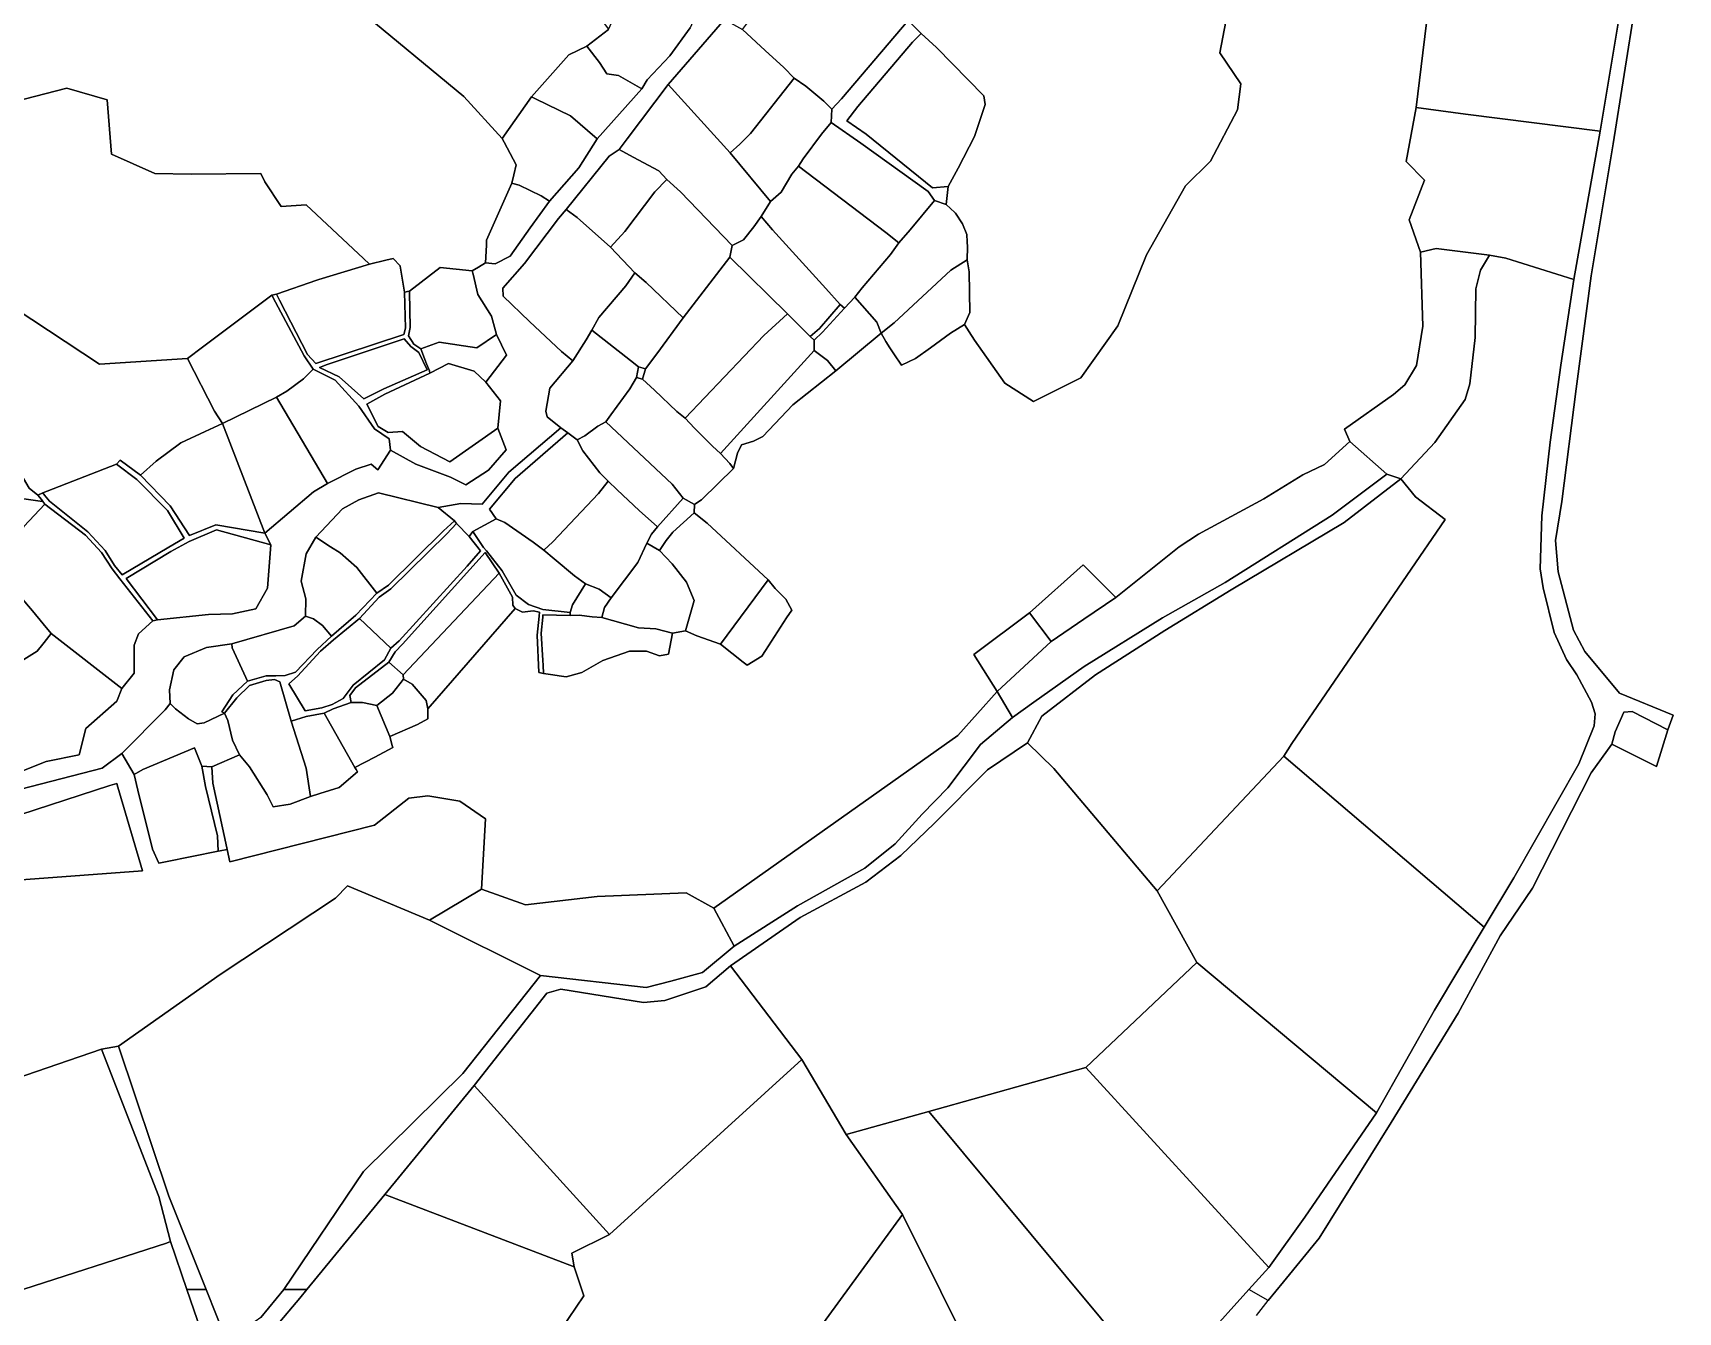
# Model space of a CAD drawing. Extents: x 542555 to 550520, y 1840485 to 1846995.
# Drawn here: x 549316.4 to 549643.1, y 1842995.5 to 1843249.5 of the extents above; entities that cross this region are included whole.
import ezdxf

# ---------------------------------------------------------------- set-up
doc = ezdxf.new("R2010")
doc.units = 0
doc.layers.add('Level 30', color=7, linetype='Continuous')

msp = doc.modelspace()

# ---------------------------------------------------------------- linework, layer by layer
at = {"layer": 'Level 30'}
for points in [[(549559.34, 1842994.88), (549561.71, 1842997.84), (549564.7, 1843001.57), (549571.83, 1843010.19), (549586.09, 1843033.22), (549599.4, 1843054.92), (549607.75, 1843070.23), (549614.15, 1843079.73), (549625.84, 1843102.63), (549629.91, 1843108.29), (549638.79, 1843103.9), (549641.06, 1843111.14), (549642.13, 1843114.1), (549631.43, 1843118.43), (549624.59, 1843126.73), (549622.3, 1843130.92), (549619.3, 1843142.5), (549618.77, 1843148.74), (549620.02, 1843156.52), (549622.82, 1843178.87), (549625.8, 1843201.3), (549630.2, 1843227.49), (549634.56, 1843255.08), (549643.9, 1843323.45)], [(549359.95, 1843271.7), (549401.96, 1843236.95), (549409.56, 1843228.61), (549409.9493, 1843227.8721), (549412.33, 1843223.36), (549411.8708, 1843221.3827), (549411.48, 1843219.7), (549406.47, 1843208.41), (549406.4195, 1843207.3655), (549406.25, 1843203.86), (549404.8697, 1843203.0276), (549403.63, 1843202.28), (549397.27, 1843202.96), (549391.13, 1843198.28), (549391.0634, 1843198.264), (549390.17, 1843198.05), (549389.3118, 1843203.1991), (549389.3, 1843203.27), (549387.92, 1843204.76), (549386.4693, 1843204.4159), (549383.24, 1843203.65), (549382.0328, 1843204.7759), (549370.63, 1843215.41), (549365.7, 1843215.09), (549362.45, 1843219.99), (549361.66, 1843221.61), (549347.83, 1843221.49), (549340.59, 1843221.63), (549332, 1843225.49), (549331.1, 1843236.23), (549323.09, 1843238.58), (549312.6, 1843235.84)], [(549594.09, 1843259.75), (549591.09, 1843234.73), (549589.06, 1843223.98), (549592.7, 1843220.31), (549589.65, 1843212.46), (549591.95, 1843205.98), (549592.43, 1843191.3), (549591.11, 1843183.51), (549588.84, 1843179.64), (549586.54, 1843177.72), (549576.84, 1843170.86), (549577.9, 1843168.42), (549572.84, 1843163.84), (549568.55, 1843161.78), (549560.84, 1843157.04), (549547.86, 1843149.99), (549543.98, 1843147.47), (549531.41, 1843137.41), (549524.97, 1843143.89), (549514.26, 1843134.36), (549503.25, 1843126.13), (549507.84, 1843118.76), (549500.03, 1843110), (549451.61, 1843075.77), (549446.11, 1843078.8), (549428.41, 1843078.08), (549414.21, 1843076.41), (549405.45, 1843079.49), (549406.26, 1843093.46), (549401.14, 1843097.02), (549394.79, 1843098.07), (549391.04, 1843097.62), (549384.24, 1843092.24), (549355.46, 1843084.97), (549354.93, 1843087.42), (549354.8639, 1843087.7307), (549352.13, 1843100.58), (549351.89, 1843103.84), (549357.42, 1843106.17), (549359.39, 1843103.79), (549362.91, 1843098.25), (549364.1, 1843095.88), (549367.44, 1843096.38), (549371.51, 1843097.89), (549373.3836, 1843098.4947), (549377.18, 1843099.72), (549380.8, 1843102.82), (549380.5373, 1843103.2682), (549380.29, 1843103.69), (549384.252, 1843105.7469), (549387.86, 1843107.62), (549387.7364, 1843108.0719), (549387.25, 1843109.85), (549392.78, 1843112.25), (549394.8, 1843113.35), (549394.79, 1843115.3), (549412.13, 1843135.22), (549413.6, 1843134.54), (549414.1152, 1843134.6084), (549415.71, 1843134.82), (549416.97, 1843134.49), (549416.8905, 1843133.7533), (549416.48, 1843129.95), (549416.84, 1843122.51), (549417.77, 1843122.32), (549419.6039, 1843122.0569), (549420.9062, 1843121.87), (549422.3, 1843121.67), (549423.0045, 1843121.87), (549425.4, 1843122.55), (549429.58, 1843124.92), (549434.87, 1843126.79), (549438.24, 1843126.79), (549440.81, 1843125.88), (549442.59, 1843126.19), (549443.4, 1843130.37), (549445.94, 1843130.82), (549448.2, 1843129.81), (549452.91, 1843128.19), (549457.4415, 1843124.6197), (549458.19, 1843124.03), (549461.14, 1843125.81), (549461.8587, 1843126.9171), (549466.06, 1843133.3895), (549467.06, 1843134.93), (549465.87, 1843137.13), (549465.4947, 1843137.5107), (549463.79, 1843139.24), (549462.37, 1843140.92), (549450.25, 1843152.2), (549447.66, 1843154.27), (549447.75, 1843155.9), (549448.2279, 1843156.2129), (549449.14, 1843156.81), (549452.4641, 1843160.0819), (549455.51, 1843163.08), (549456.31, 1843166.1), (549457.08, 1843167.77), (549459.46, 1843168.5), (549461.32, 1843169.43), (549467.28, 1843175.7), (549475.82, 1843182.45), (549484.8, 1843189.94), (549485.74, 1843188.3), (549486.5756, 1843187.01), (549487.34, 1843185.83), (549488.89, 1843183.6), (549491.66, 1843184.9), (549494.5913, 1843187.01), (549498.62, 1843189.91), (549501.39, 1843191.62), (549502.3223, 1843190.165), (549503.37, 1843188.53), (549509.37, 1843180), (549515.06, 1843176.37), (549524.5, 1843181.06), (549531.8, 1843191.38), (549537.54, 1843205.46), (549545.28, 1843219.15), (549550.26, 1843224.1), (549555.56, 1843234.26), (549556.24, 1843239.4), (549552.09, 1843245.6), (549553.88, 1843254.94)], [(549553.88, 1843254.94), (549552.09, 1843245.6), (549556.24, 1843239.4), (549555.56, 1843234.26), (549550.26, 1843224.1), (549545.28, 1843219.15), (549537.54, 1843205.46), (549531.8, 1843191.38), (549524.5, 1843181.06), (549515.06, 1843176.37), (549509.37, 1843180), (549503.37, 1843188.53), (549502.3223, 1843190.165), (549501.39, 1843191.62), (549502.42, 1843194.01), (549502.29, 1843202.11), (549501.88, 1843204.48), (549501.97, 1843207.08), (549501.9073, 1843208.0436), (549501.81, 1843209.54), (549500.97, 1843211.63), (549499.61, 1843213.73), (549499.4431, 1843213.8863), (549497.72, 1843215.5), (549498.1, 1843219.06), (549500.13, 1843222.69), (549503.35, 1843229), (549505.48, 1843235.36), (549505.19, 1843237.05), (549495.81, 1843246.67), (549492.77, 1843249.45), (549490.17, 1843252.04)], [(549634.56, 1843255.08), (549630.2, 1843227.49), (549625.8, 1843201.3), (549622.82, 1843178.87), (549620.02, 1843156.52), (549618.77, 1843148.74), (549619.3, 1843142.5), (549622.3, 1843130.92), (549624.59, 1843126.73), (549631.43, 1843118.43), (549642.13, 1843114.1), (549641.06, 1843111.14), (549633.94, 1843114.79), (549632.34, 1843114.68), (549630.56, 1843110.79), (549629.91, 1843108.29), (549625.84, 1843102.63), (549614.15, 1843079.73), (549607.75, 1843070.23), (549599.4, 1843054.92), (549586.09, 1843033.22), (549571.83, 1843010.19), (549564.7, 1843001.57), (549561.71, 1842997.84), (549557.83, 1843000), (549561.8, 1843004.4), (549568.99, 1843014.4), (549583.22, 1843035.11), (549594.72, 1843055.52), (549604.55, 1843071.98), (549610.49, 1843081.75), (549623.36, 1843104.43), (549626.4, 1843111.98), (549626.65, 1843114.31), (549625.9, 1843116.63), (549623.01, 1843122.07), (549620.93, 1843125.13), (549618.5, 1843130.46), (549616.28, 1843139.36), (549615.69, 1843143.12), (549616.04, 1843153.64), (549617.69, 1843168.3), (549619.78, 1843183.6), (549622.36, 1843200.56), (549627.6, 1843230.02), (549631.89, 1843255.84)], [(549453.71, 1843252.22), (549442.52, 1843239.28), (549434.36, 1843228.49), (549432.8, 1843226.38), (549430.84, 1843225.04), (549422.27, 1843214.51), (549420.77, 1843212.72), (549414, 1843203.77), (549409.72, 1843198.83), (549409.75, 1843197.24), (549414.99, 1843192.26), (549421.34, 1843186.27), (549423.62, 1843184.43), (549419.06, 1843179), (549418.21, 1843174.43), (549418.48, 1843173.32), (549421.24, 1843171.11), (549410.87, 1843162.31), (549405.58, 1843155.97), (549401.32, 1843156.08), (549396.84, 1843155.31), (549385.03, 1843158.21), (549381.09, 1843156.85), (549377.88, 1843155.06), (549372.58, 1843149.44), (549370.62, 1843146.12), (549369.67, 1843140.66), (549370.59, 1843137.18), (549370.53, 1843133.75), (549368.27, 1843131.78), (549355.87, 1843128.24), (549350.82, 1843127.52), (549346.44, 1843125.67), (549344.37, 1843123.04), (549343.49, 1843119.1), (549343.62, 1843116.36), (549342.63, 1843115.14), (549334.03, 1843106.48), (549330.1, 1843103.54), (549293.68, 1843094.14)], [(549314.19, 1843102.94), (549319.03, 1843104.86), (549325.56, 1843106.2), (549326.86, 1843111.42), (549333.02, 1843116.88), (549334.04, 1843119.38), (549336.48, 1843122.39), (549336.47, 1843127.99), (549337.35, 1843130.19), (549340.19, 1843132.79), (549341.12, 1843132.99), (549351.22, 1843134.07), (549356, 1843134.21), (549360.62, 1843135.21), (549362.93, 1843139.28), (549363.59, 1843147.88), (549362.45, 1843150.23), (549372.09, 1843158.44), (549374.9, 1843160.06), (549380.49, 1843162.94), (549383.53, 1843163.93), (549384.9, 1843162.8), (549387.41, 1843166.68), (549392.42, 1843163.94), (549399.32, 1843161.35), (549402.34, 1843159.84), (549406.87, 1843162.73), (549410.35, 1843166.75), (549408.7, 1843171.05), (549409.2, 1843176.49), (549406.34, 1843180.21), (549410.41, 1843185.58), (549408.43, 1843189.64), (549407.43, 1843193.32), (549404.74, 1843197.58), (549403.784, 1843201.6278), (549403.63, 1843202.28), (549404.8697, 1843203.0276), (549406.25, 1843203.86), (549408.15, 1843203.67), (549411.12, 1843205.18), (549415.14, 1843210.87), (549418.94, 1843216.15), (549424.81, 1843222.75), (549428.4, 1843228.48), (549437.27, 1843238.41), (549438.33, 1843240.21), (549442.83, 1843245), (549446.92, 1843250.54)], [(549312.6, 1843235.84), (549323.09, 1843238.58), (549331.1, 1843236.23), (549332, 1843225.49), (549340.59, 1843221.63), (549347.83, 1843221.49), (549361.66, 1843221.61), (549362.45, 1843219.99), (549365.7, 1843215.09), (549370.63, 1843215.41), (549382.0328, 1843204.7759), (549383.24, 1843203.65), (549373.12, 1843200.56), (549372.7792, 1843200.4428), (549364.72, 1843197.67), (549363.83, 1843197.45), (549350.0547, 1843187.1247), (549347.06, 1843184.88), (549329.58, 1843183.79), (549309.25, 1843197.16)], [(549293.68, 1843094.14), (549330.1, 1843103.54), (549334.03, 1843106.48), (549336.45, 1843102.32), (549337.2298, 1843099.1451), (549340.1, 1843087.46), (549341.41, 1843084.69), (549342.7223, 1843084.9554), (549353.18, 1843087.07), (549353.5696, 1843087.1479), (549354.93, 1843087.42), (549355.46, 1843084.97), (549384.24, 1843092.24), (549391.04, 1843097.62), (549394.79, 1843098.07), (549401.14, 1843097.02), (549406.26, 1843093.46), (549405.45, 1843079.49), (549395.12, 1843073.38), (549378.82, 1843080.17), (549376.46, 1843077.76), (549353.58, 1843062.58), (549333.39, 1843048.33), (549329.99, 1843047.76), (549310.56, 1843041.05)], [(549349.73, 1842991.94), (549346.96, 1843000), (549350.77, 1843000), (549354.88, 1842989.73)], [(549361.66, 1842994.45), (549366.22, 1843000), (549370.79, 1843000), (549369.4, 1842998.3), (549364.68, 1842992.72)]]:
    msp.add_lwpolyline(points, dxfattribs=at)
for points in [[(549396.4, 1843295.54), (549430.4554, 1843250.5599), (549430.69, 1843250.25), (549426.35, 1843246.89), (549422.8, 1843245.19), (549415.38, 1843236.84), (549409.56, 1843228.61), (549401.96, 1843236.95), (549359.95, 1843271.7), (549368.02, 1843279.19), (549363.1, 1843288.66), (549377.23, 1843300.71), (549382.64, 1843306.09)], [(549497.9721, 1843260.5872), (549490.17, 1843252.04), (549476.96, 1843236.47), (549475.03, 1843234.41), (549473.43, 1843235.96), (549469.84, 1843239), (549467.58, 1843240.57), (549465.52, 1843242.68), (549461.76, 1843246.06), (549457.29, 1843250.19), (549459.47, 1843253.13), (549464.01, 1843258.63), (549464.86, 1843259.93), (549475.41, 1843273.17), (549477.84, 1843275.94), (549480.63, 1843277.79), (549481.7887, 1843276.526), (549481.9426, 1843276.358), (549485.03, 1843272.99), (549496.93, 1843264.02), (549497.4777, 1843263.5539), (549499.28, 1843262.02)], [(549436.17, 1843261.62), (549436.4176, 1843261.4613), (549448.34, 1843253.82), (549446.92, 1843250.54), (549442.83, 1843245), (549438.33, 1843240.21), (549437.27, 1843238.41), (549432.65, 1843241.12), (549430.37, 1843241.42), (549428.91, 1843243.67), (549426.35, 1843246.89), (549430.69, 1843250.25), (549431.0355, 1843250.9668)], [(549594.09, 1843259.75), (549631.89, 1843255.84), (549627.6, 1843230.02), (549600.84, 1843233.42), (549591.09, 1843234.73)], [(549457.29, 1843250.19), (549461.76, 1843246.06), (549465.52, 1843242.68), (549467.58, 1843240.57), (549458.88, 1843229.59), (549456.78, 1843227.47), (549454.82, 1843225.76), (549442.52, 1843239.28), (549453.71, 1843252.22)], [(549498.1, 1843219.06), (549497.72, 1843215.5), (549495.4, 1843216.27), (549494.17, 1843218.07), (549480.8, 1843227.64), (549474.91, 1843231.75), (549475.03, 1843234.41), (549476.96, 1843236.47), (549490.17, 1843252.04), (549492.77, 1843249.45), (549491.08, 1843247.7), (549480.18, 1843234.92), (549477.98, 1843232.11), (549481.86, 1843229.46), (549495, 1843218.81)], [(549426.35, 1843246.89), (549428.91, 1843243.67), (549430.37, 1843241.42), (549432.65, 1843241.12), (549437.27, 1843238.41), (549428.4, 1843228.48), (549423.12, 1843233.07), (549416.1743, 1843236.4531), (549415.38, 1843236.84), (549422.8, 1843245.19)], [(549492.77, 1843249.45), (549495.81, 1843246.67), (549505.19, 1843237.05), (549505.48, 1843235.36), (549503.35, 1843229), (549500.13, 1843222.69), (549498.1, 1843219.06), (549495, 1843218.81), (549481.86, 1843229.46), (549477.98, 1843232.11), (549480.18, 1843234.92), (549491.08, 1843247.7)], [(549467.58, 1843240.57), (549469.84, 1843239), (549473.43, 1843235.96), (549475.03, 1843234.41), (549474.91, 1843231.75), (549472.95, 1843229.42), (549469.33, 1843224.54), (549468.42, 1843223.1), (549467.1, 1843221.47), (549464.94, 1843217.91), (549462.85, 1843216.1), (549454.82, 1843225.76), (549456.78, 1843227.47), (549458.88, 1843229.59)], [(549415.38, 1843236.84), (549416.1743, 1843236.4531), (549423.12, 1843233.07), (549428.4, 1843228.48), (549424.81, 1843222.75), (549418.94, 1843216.15), (549417.3, 1843217.17), (549412.96, 1843219.3), (549411.6551, 1843219.6527), (549411.48, 1843219.7), (549411.8708, 1843221.3827), (549412.33, 1843223.36), (549409.9493, 1843227.8721), (549409.56, 1843228.61)], [(549454.82, 1843225.76), (549462.85, 1843216.1), (549461.02, 1843213.09), (549459.51, 1843211.01), (549457.52, 1843208.45), (549455.22, 1843207.34), (549444.98, 1843217.97), (549442.27, 1843220.43), (549440.67, 1843222.15), (549435.55, 1843224.88), (549432.8, 1843226.38), (549434.36, 1843228.49), (549442.52, 1843239.28)], [(549591.09, 1843234.73), (549600.84, 1843233.42), (549627.6, 1843230.02), (549622.36, 1843200.56), (549608.88, 1843204.82), (549605.64, 1843205.41), (549595.06, 1843206.76), (549591.95, 1843205.98), (549589.65, 1843212.46), (549592.7, 1843220.31), (549589.06, 1843223.98)], [(549474.91, 1843231.75), (549480.8, 1843227.64), (549494.17, 1843218.07), (549495.4, 1843216.27), (549490.57, 1843210.41), (549488.31, 1843207.84), (549485.75, 1843209.92), (549468.42, 1843223.1), (549469.33, 1843224.54), (549472.95, 1843229.42)], [(549432.8, 1843226.38), (549435.55, 1843224.88), (549440.67, 1843222.15), (549442.27, 1843220.43), (549439.87, 1843217.99), (549433.93, 1843210.08), (549431.05, 1843206.99), (549424.45, 1843212.92), (549422.27, 1843214.51), (549430.84, 1843225.04)], [(549455.22, 1843207.34), (549454.77, 1843205), (549445.53, 1843192.98), (549438.15, 1843199.99), (549435.88, 1843201.92), (549431.05, 1843206.99), (549433.93, 1843210.08), (549439.87, 1843217.99), (549442.27, 1843220.43), (549444.98, 1843217.97)], [(549481.05, 1843198.91), (549479.6, 1843197.05), (549477.52, 1843194.9), (549476.66, 1843195.59), (549473.81, 1843198.82), (549463.27, 1843210.46), (549461.02, 1843213.09), (549462.85, 1843216.1), (549464.94, 1843217.91), (549467.1, 1843221.47), (549468.42, 1843223.1), (549485.75, 1843209.92), (549488.31, 1843207.84), (549486.69, 1843205.57)], [(549411.48, 1843219.7), (549411.6551, 1843219.6527), (549412.96, 1843219.3), (549417.3, 1843217.17), (549418.94, 1843216.15), (549415.14, 1843210.87), (549411.12, 1843205.18), (549408.15, 1843203.67), (549406.25, 1843203.86), (549406.4195, 1843207.3655), (549406.47, 1843208.41)], [(549428.78, 1843193.02), (549427.34, 1843190.53), (549426.23, 1843188.63), (549423.62, 1843184.43), (549421.34, 1843186.27), (549414.99, 1843192.26), (549409.75, 1843197.24), (549409.72, 1843198.83), (549414, 1843203.77), (549420.77, 1843212.72), (549422.27, 1843214.51), (549424.45, 1843212.92), (549431.05, 1843206.99), (549435.88, 1843201.92), (549434.12, 1843199.35)], [(549497.72, 1843215.5), (549499.4431, 1843213.8863), (549499.61, 1843213.73), (549500.97, 1843211.63), (549501.81, 1843209.54), (549501.9073, 1843208.0436), (549501.97, 1843207.08), (549501.88, 1843204.48), (549498.66, 1843202.44), (549487.38, 1843191.95), (549484.8, 1843189.94), (549483.95, 1843192.11), (549479.6, 1843197.05), (549481.05, 1843198.91), (549486.69, 1843205.57), (549488.31, 1843207.84), (549490.57, 1843210.41), (549495.4, 1843216.27)], [(549461.02, 1843213.09), (549463.27, 1843210.46), (549473.81, 1843198.82), (549476.66, 1843195.59), (549472.59, 1843190.87), (549470.74, 1843189.24), (549466.2, 1843193.79), (549454.77, 1843205), (549455.22, 1843207.34), (549457.52, 1843208.45), (549459.51, 1843211.01)], [(549390.17, 1843198.05), (549390.36, 1843190.89), (549390.03, 1843189.66), (549372.54, 1843183.89), (549370.88, 1843185.66), (549365.3348, 1843196.4713), (549364.72, 1843197.67), (549372.7792, 1843200.4428), (549373.12, 1843200.56), (549383.24, 1843203.65), (549386.4693, 1843204.4159), (549387.92, 1843204.76), (549389.3, 1843203.27), (549389.3118, 1843203.1991)], [(549454.77, 1843205), (549466.2, 1843193.79), (549461.5, 1843189.43), (549445.88, 1843173.02), (549444.25, 1843174.36), (549439.82, 1843178.62), (549437.46, 1843180.79), (549438.05, 1843182.87), (549440.25, 1843185.82), (549445.53, 1843192.98)], [(549501.88, 1843204.48), (549502.29, 1843202.11), (549502.42, 1843194.01), (549501.39, 1843191.62), (549498.62, 1843189.91), (549494.5913, 1843187.01), (549491.66, 1843184.9), (549488.89, 1843183.6), (549487.34, 1843185.83), (549486.5756, 1843187.01), (549485.74, 1843188.3), (549484.8, 1843189.94), (549487.38, 1843191.95), (549498.66, 1843202.44)], [(549626.65, 1843114.31), (549626.4, 1843111.98), (549623.36, 1843104.43), (549610.49, 1843081.75), (549604.55, 1843071.98), (549564.79, 1843105.91), (549566.39, 1843108.47), (549596.81, 1843152.95), (549590.97, 1843157.44), (549588.05, 1843161.01), (549594.78, 1843168.2), (549600.79, 1843176.76), (549601.7, 1843179.83), (549602.77, 1843189.07), (549602.93, 1843198.7), (549603.85, 1843202.44), (549605.64, 1843205.41), (549608.88, 1843204.82), (549622.36, 1843200.56), (549619.78, 1843183.6), (549617.69, 1843168.3), (549616.04, 1843153.64), (549615.69, 1843143.12), (549616.28, 1843139.36), (549618.5, 1843130.46), (549620.93, 1843125.13), (549623.01, 1843122.07), (549625.9, 1843116.63)], [(549591.95, 1843205.98), (549595.06, 1843206.76), (549605.64, 1843205.41), (549603.85, 1843202.44), (549602.93, 1843198.7), (549602.77, 1843189.07), (549601.7, 1843179.83), (549600.79, 1843176.76), (549594.78, 1843168.2), (549588.05, 1843161.01), (549585.25, 1843161.92), (549577.9, 1843168.42), (549576.84, 1843170.86), (549586.54, 1843177.72), (549588.84, 1843179.64), (549591.11, 1843183.51), (549592.43, 1843191.3)], [(549397.05, 1843188.12), (549393.39, 1843186.83), (549391.99, 1843187.77), (549390.94, 1843189.4), (549391.3, 1843191.05), (549391.1357, 1843198.0368), (549391.13, 1843198.28), (549397.27, 1843202.96), (549403.63, 1843202.28), (549403.784, 1843201.6278), (549404.74, 1843197.58), (549407.43, 1843193.32), (549408.43, 1843189.64), (549404.54, 1843187)], [(549435.88, 1843201.92), (549438.15, 1843199.99), (549445.53, 1843192.98), (549440.25, 1843185.82), (549438.05, 1843182.87), (549436.64, 1843183.27), (549435.07, 1843184.48), (549427.34, 1843190.53), (549428.78, 1843193.02), (549434.12, 1843199.35)], [(549340.85, 1843164.48), (549337.71, 1843161.72), (549333.73, 1843164.69), (549332.98, 1843163.94), (549319.2251, 1843158.534), (549318.35, 1843158.19), (549317.32, 1843157.78), (549315.61, 1843159.17), (549294.16, 1843195.71), (549305.41, 1843197.75), (549308.34, 1843198.46), (549309.25, 1843197.16), (549329.58, 1843183.79), (549347.06, 1843184.88), (549352.44, 1843174.41), (549354.03, 1843171.96), (549350.57, 1843170.41), (549345.78, 1843168.14)], [(549366.79, 1843178.39), (549364.77, 1843177.21), (549354.03, 1843171.96), (549352.44, 1843174.41), (549347.06, 1843184.88), (549350.0547, 1843187.1247), (549363.83, 1843197.45), (549364.5764, 1843196.0492), (549370.23, 1843185.44), (549372.03, 1843182.78), (549370.14, 1843180.88)], [(549410.35, 1843166.75), (549406.87, 1843162.73), (549402.34, 1843159.84), (549399.32, 1843161.35), (549392.42, 1843163.94), (549387.41, 1843166.68), (549387.1, 1843168.92), (549384.23, 1843170.9), (549381.07, 1843175.4), (549376.4, 1843180.62), (549372.03, 1843182.78), (549370.23, 1843185.44), (549364.5764, 1843196.0492), (549363.83, 1843197.45), (549364.72, 1843197.67), (549365.3348, 1843196.4713), (549370.88, 1843185.66), (549372.54, 1843183.89), (549390.03, 1843189.66), (549390.36, 1843190.89), (549390.17, 1843198.05), (549391.0634, 1843198.264), (549391.13, 1843198.28), (549391.1357, 1843198.0368), (549391.3, 1843191.05), (549390.94, 1843189.4), (549391.99, 1843187.77), (549393.39, 1843186.83), (549394.55, 1843183.82), (549395.14, 1843182.43), (549395.21, 1843181.95), (549386.23, 1843177.83), (549382.66, 1843175.84), (549384.93, 1843171.38), (549386.94, 1843170.23), (549389.75, 1843170.43), (549393.35, 1843167.39), (549399.14, 1843164.36), (549408.7, 1843171.05)], [(549317.32, 1843157.78), (549318.0461, 1843156.8636), (549318.35, 1843156.48), (549317.8276, 1843156.554), (549291.18, 1843160.33), (549290.39, 1843171.67), (549282.41, 1843194.62), (549294.16, 1843195.71), (549315.61, 1843159.17)], [(549476.66, 1843195.59), (549477.52, 1843194.9), (549473.17, 1843190.09), (549471.49, 1843188.52), (549470.74, 1843189.24), (549472.59, 1843190.87)], [(549484.8, 1843189.94), (549475.82, 1843182.45), (549474.14, 1843184.52), (549471.52, 1843186.47), (549471.49, 1843188.52), (549473.17, 1843190.09), (549477.52, 1843194.9), (549479.6, 1843197.05), (549483.95, 1843192.11)], [(549471.49, 1843188.52), (549471.52, 1843186.47), (549452.94, 1843166.04), (549451.35, 1843167.48), (549447.76, 1843171.05), (549445.88, 1843173.02), (549461.5, 1843189.43), (549466.2, 1843193.79), (549470.74, 1843189.24)], [(549382.1, 1843176.89), (549377.19, 1843181.26), (549373.27, 1843183.09), (549374.79, 1843183.72), (549390.11, 1843188.83), (549391.41, 1843187.29), (549393.04, 1843186.11), (549394.69, 1843182.64), (549386.03, 1843178.9)], [(549377.19, 1843181.26), (549382.1, 1843176.89), (549386.03, 1843178.9), (549394.69, 1843182.64), (549393.04, 1843186.11), (549391.41, 1843187.29), (549390.11, 1843188.83), (549374.79, 1843183.72), (549373.27, 1843183.09)], [(549408.43, 1843189.64), (549410.41, 1843185.58), (549406.34, 1843180.21), (549404.01, 1843182.35), (549398.91, 1843183.92), (549395.21, 1843181.95), (549395.14, 1843182.43), (549394.55, 1843183.82), (549393.39, 1843186.83), (549397.05, 1843188.12), (549404.54, 1843187)], [(549436.64, 1843183.27), (549436.27, 1843181.11), (549434.93, 1843178.87), (549431.11, 1843173.7), (549430.14, 1843172.29), (549428.57, 1843171.43), (549425.98, 1843169.52), (549424.45, 1843168.75), (549422.57, 1843170.1), (549421.24, 1843171.11), (549418.48, 1843173.32), (549418.21, 1843174.43), (549419.06, 1843179), (549423.62, 1843184.43), (549426.23, 1843188.63), (549427.34, 1843190.53), (549435.07, 1843184.48)], [(549456.31, 1843166.1), (549455.51, 1843163.08), (549454.76, 1843164.02), (549452.94, 1843166.04), (549471.52, 1843186.47), (549474.14, 1843184.52), (549475.82, 1843182.45), (549467.28, 1843175.7), (549461.32, 1843169.43), (549459.46, 1843168.5), (549457.08, 1843167.77)], [(549376.4, 1843180.62), (549381.07, 1843175.4), (549384.23, 1843170.9), (549387.1, 1843168.92), (549387.41, 1843166.68), (549384.9, 1843162.8), (549383.53, 1843163.93), (549380.49, 1843162.94), (549374.9, 1843160.06), (549364.77, 1843177.21), (549366.79, 1843178.39), (549370.14, 1843180.88), (549372.03, 1843182.78)], [(549409.2, 1843176.49), (549408.7, 1843171.05), (549399.14, 1843164.36), (549393.35, 1843167.39), (549389.75, 1843170.43), (549386.94, 1843170.23), (549384.93, 1843171.38), (549382.66, 1843175.84), (549386.23, 1843177.83), (549395.21, 1843181.95), (549398.91, 1843183.92), (549404.01, 1843182.35), (549406.34, 1843180.21)], [(549448.2279, 1843156.2129), (549447.75, 1843155.9), (549445.49, 1843157.19), (549443.32, 1843159.94), (549430.14, 1843172.29), (549431.11, 1843173.7), (549434.93, 1843178.87), (549436.27, 1843181.11), (549437.46, 1843180.79), (549439.82, 1843178.62), (549444.25, 1843174.36), (549445.88, 1843173.02), (549447.76, 1843171.05), (549451.35, 1843167.48), (549452.94, 1843166.04), (549454.76, 1843164.02), (549455.51, 1843163.08), (549452.4641, 1843160.0819), (549449.14, 1843156.81)], [(549436.64, 1843183.27), (549438.05, 1843182.87), (549437.46, 1843180.79), (549436.27, 1843181.11)], [(549364.77, 1843177.21), (549374.9, 1843160.06), (549372.09, 1843158.44), (549362.45, 1843150.23), (549354.03, 1843171.96)], [(549354.03, 1843171.96), (549362.45, 1843150.23), (549352.67, 1843151.85), (549347.48, 1843149.74), (549343.64, 1843155.65), (549337.71, 1843161.72), (549340.85, 1843164.48), (549345.78, 1843168.14), (549350.57, 1843170.41)], [(549445.49, 1843157.19), (549440.43, 1843151.44), (549436.78, 1843154.7), (549432.39, 1843158.8), (549430.62, 1843160.52), (549428.93, 1843162.18), (549425.61, 1843166.53), (549424.45, 1843168.75), (549425.98, 1843169.52), (549428.57, 1843171.43), (549430.14, 1843172.29), (549443.32, 1843159.94)], [(549421.24, 1843171.11), (549422.57, 1843170.1), (549412.15, 1843161.07), (549407.05, 1843154.99), (549408.4, 1843153.04), (549403.73, 1843150.51), (549403.02, 1843149.57), (549400.51, 1843152.12), (549400.07, 1843152.64), (549396.84, 1843155.31), (549401.32, 1843156.08), (549405.58, 1843155.97), (549410.87, 1843162.31)], [(549419.64, 1843148.52), (549417.86, 1843146.81), (549415.7, 1843148.39), (549410.12, 1843152.3), (549408.4, 1843153.04), (549407.05, 1843154.99), (549412.15, 1843161.07), (549422.57, 1843170.1), (549424.45, 1843168.75), (549425.61, 1843166.53), (549428.93, 1843162.18), (549430.62, 1843160.52), (549428.69, 1843158.11)], [(549577.9, 1843168.42), (549585.25, 1843161.92), (549574.41, 1843153.77), (549553.12, 1843140.43), (549540.68, 1843133.41), (549525.16, 1843123.71), (549515.13, 1843116.66), (549510.93, 1843113.61), (549507.84, 1843118.76), (549518.58, 1843128.72), (549525.09, 1843133.11), (549531.41, 1843137.41), (549543.98, 1843147.47), (549547.86, 1843149.99), (549560.84, 1843157.04), (549568.55, 1843161.78), (549572.84, 1843163.84)], [(549363.59, 1843147.88), (549352.85, 1843150.9), (549347.4, 1843148.58), (549343.78, 1843146.6), (549334.92, 1843141.23), (549341.12, 1843132.99), (549340.19, 1843132.79), (549333.65, 1843141.14), (549332.11, 1843143.13), (549329.97, 1843146.34), (549326.82, 1843149.84), (549318.76, 1843155.98), (549318.35, 1843156.48), (549318.0461, 1843156.8636), (549317.32, 1843157.78), (549318.35, 1843158.19), (549318.6855, 1843157.7694), (549319.65, 1843156.56), (549327.3, 1843150.47), (549330.72, 1843146.79), (549332.58, 1843143.82), (549334.11, 1843141.91), (549343.36, 1843147.4), (549346.43, 1843149.2), (549343.07, 1843154.72), (549337, 1843160.87), (549332.98, 1843163.94), (549333.73, 1843164.69), (549337.71, 1843161.72), (549343.64, 1843155.65), (549347.48, 1843149.74), (549352.67, 1843151.85), (549362.45, 1843150.23)], [(549337, 1843160.87), (549343.07, 1843154.72), (549346.43, 1843149.2), (549343.36, 1843147.4), (549334.11, 1843141.91), (549332.58, 1843143.82), (549330.72, 1843146.79), (549327.3, 1843150.47), (549319.65, 1843156.56), (549318.6855, 1843157.7694), (549318.35, 1843158.19), (549319.2251, 1843158.534), (549332.98, 1843163.94)], [(549585.25, 1843161.92), (549588.05, 1843161.01), (549576.79, 1843152.35), (549554.35, 1843138.98), (549541.15, 1843130.88), (549527.42, 1843122.06), (549516.73, 1843113.87), (549513.91, 1843108.58), (549505.96, 1843103.19), (549495.41, 1843092.65), (549488.75, 1843086.21), (549481.78, 1843080.93), (549468.76, 1843073.92), (549454.91, 1843064.28), (549450.03, 1843060.11), (549441.85, 1843057.41), (549437.61, 1843057.03), (549421.24, 1843059.63), (549418.42, 1843058.85), (549404.03, 1843040.56), (549386.28, 1843018.9), (549370.79, 1843000), (549366.22, 1843000), (549382.01, 1843023.47), (549401.78, 1843042.94), (549417.19, 1843062.39), (549438.17, 1843060.01), (549443.05, 1843061.27), (549449.36, 1843063), (549455.61, 1843068.22), (549468.19, 1843076.22), (549481.56, 1843083.71), (549487.61, 1843088.54), (549492.94, 1843094.39), (549498.04, 1843099.64), (549504.56, 1843108.26), (549510.93, 1843113.61), (549515.13, 1843116.66), (549525.16, 1843123.71), (549540.68, 1843133.41), (549553.12, 1843140.43), (549574.41, 1843153.77)], [(549309.02, 1843121.67), (549306.23, 1843120.5), (549302.2, 1843119.13), (549296.7121, 1843117.8407), (549295.56, 1843117.57), (549293.8, 1843116.72), (549290.02, 1843136), (549291.18, 1843160.33), (549317.8276, 1843156.554), (549318.35, 1843156.48), (549318.76, 1843155.98), (549314.55, 1843151.56), (549313.43, 1843148.71), (549311.6037, 1843143.5368), (549311.22, 1843142.45), (549311.2513, 1843141.8207), (549311.31, 1843140.64), (549313.9934, 1843137.4716), (549316.29, 1843134.76), (549318.3897, 1843132.2245), (549320, 1843130.28), (549318.5805, 1843128.4775), (549318.3163, 1843128.142), (549317.22, 1843126.75)], [(549396.84, 1843155.31), (549400.07, 1843152.64), (549397.88, 1843150.65), (549386.96, 1843139.9), (549384.65, 1843138.27), (549380.72, 1843143.4), (549377.36, 1843146.32), (549375.46, 1843147.5), (549372.58, 1843149.44), (549377.88, 1843155.06), (549381.09, 1843156.85), (549385.03, 1843158.21)], [(549439.2, 1843150.02), (549438.3, 1843148.23), (549436.51, 1843144.39), (549431.24, 1843137.36), (549428.85, 1843139.06), (549426.12, 1843140.15), (549423.94, 1843141.72), (549419.88, 1843145.08), (549417.86, 1843146.81), (549419.64, 1843148.52), (549428.69, 1843158.11), (549430.62, 1843160.52), (549432.39, 1843158.8), (549436.78, 1843154.7), (549440.43, 1843151.44)], [(549566.39, 1843108.47), (549564.79, 1843105.91), (549539.65, 1843079.16), (549519.14, 1843103.51), (549513.91, 1843108.58), (549516.73, 1843113.87), (549527.42, 1843122.06), (549541.15, 1843130.88), (549554.35, 1843138.98), (549576.79, 1843152.35), (549588.05, 1843161.01), (549590.97, 1843157.44), (549596.81, 1843152.95)], [(549333.65, 1843141.14), (549340.19, 1843132.79), (549337.35, 1843130.19), (549336.47, 1843127.99), (549336.48, 1843122.39), (549334.04, 1843119.38), (549320, 1843130.28), (549318.3897, 1843132.2245), (549316.29, 1843134.76), (549313.9934, 1843137.4716), (549311.31, 1843140.64), (549311.2513, 1843141.8207), (549311.22, 1843142.45), (549311.6037, 1843143.5368), (549313.43, 1843148.71), (549314.55, 1843151.56), (549318.76, 1843155.98), (549326.82, 1843149.84), (549329.97, 1843146.34), (549332.11, 1843143.13)], [(549445.49, 1843157.19), (549447.75, 1843155.9), (549447.66, 1843154.27), (549443.48, 1843150.38), (549442.14, 1843148.77), (549440.8, 1843146.75), (549438.3, 1843148.23), (549439.2, 1843150.02), (549440.43, 1843151.44)], [(549423.05, 1843134.47), (549423.08, 1843133.83), (549417.66, 1843133.99), (549417.6185, 1843133.529), (549417.33, 1843130.32), (549417.6271, 1843124.9173), (549417.6781, 1843123.9909), (549417.77, 1843122.32), (549416.84, 1843122.51), (549416.48, 1843129.95), (549416.8905, 1843133.7533), (549416.97, 1843134.49), (549415.71, 1843134.82), (549414.1152, 1843134.6084), (549413.6, 1843134.54), (549412.13, 1843135.22), (549411.65, 1843135.91), (549411.59, 1843137.49), (549408.97, 1843142.28), (549406.17, 1843146.35), (549389.74, 1843128.15), (549388.33, 1843126.64), (549387.04, 1843124.58), (549380.45, 1843119.5), (549379.29, 1843117.98), (549379.58, 1843116.61), (549376.02, 1843115.34), (549374.21, 1843114.5), (549370.62, 1843113.83), (549367.69, 1843112.87), (549365.41, 1843120.7), (549364.36, 1843121.12), (549362.71, 1843120.96), (549359.41, 1843119.96), (549356.86, 1843117.54), (549354.41, 1843114.46), (549353.9, 1843114.73), (549356.07, 1843118.11), (549358.96, 1843120.84), (549362.7, 1843121.86), (549364.6, 1843121.87), (549366.48, 1843121.92), (549368.54, 1843122.59), (549372.8, 1843127.09), (549375.64, 1843129.78), (549380.51, 1843133.95), (549384.65, 1843138.27), (549386.96, 1843139.9), (549397.88, 1843150.65), (549400.07, 1843152.64), (549400.51, 1843152.12), (549398.54, 1843150.11), (549387.48, 1843139.15), (549385.16, 1843137.47), (549381.26, 1843133.29), (549376.08, 1843129.02), (549373.49, 1843126.79), (549368.94, 1843121.82), (549367.18, 1843120.28), (549370.47, 1843114.9), (549373.77, 1843115.53), (549375.78, 1843116.19), (549378.01, 1843117.41), (549379.97, 1843120.01), (549386.22, 1843125.03), (549387.48, 1843127.38), (549389.13, 1843128.81), (549402.61, 1843143.64), (549405.23, 1843146.68), (549403.02, 1843149.57), (549403.73, 1843150.51), (549405.88, 1843147.37), (549406.43, 1843146.73), (549409.55, 1843142.76), (549412.32, 1843137.89), (549414.77, 1843136.05), (549417.66, 1843135.07)], [(549403.02, 1843149.57), (549405.23, 1843146.68), (549402.61, 1843143.64), (549389.13, 1843128.81), (549387.48, 1843127.38), (549381.26, 1843133.29), (549385.16, 1843137.47), (549387.48, 1843139.15), (549398.54, 1843150.11), (549400.51, 1843152.12)], [(549417.86, 1843146.81), (549419.88, 1843145.08), (549423.94, 1843141.72), (549426.12, 1843140.15), (549423.54, 1843136.01), (549423.05, 1843134.47), (549417.66, 1843135.07), (549414.77, 1843136.05), (549412.32, 1843137.89), (549409.55, 1843142.76), (549406.43, 1843146.73), (549405.88, 1843147.37), (549403.73, 1843150.51), (549408.4, 1843153.04), (549410.12, 1843152.3), (549415.7, 1843148.39)], [(549462.37, 1843140.92), (549452.91, 1843128.19), (549448.2, 1843129.81), (549445.94, 1843130.82), (549447.68, 1843136.85), (549446.17, 1843140.46), (549443.29, 1843144.11), (549440.8, 1843146.75), (549442.14, 1843148.77), (549443.48, 1843150.38), (549447.66, 1843154.27), (549450.25, 1843152.2)], [(549352.85, 1843150.9), (549363.59, 1843147.88), (549362.93, 1843139.28), (549360.62, 1843135.21), (549356, 1843134.21), (549351.22, 1843134.07), (549341.12, 1843132.99), (549334.92, 1843141.23), (549343.78, 1843146.6), (549347.4, 1843148.58)], [(549372.58, 1843149.44), (549375.46, 1843147.5), (549377.36, 1843146.32), (549380.72, 1843143.4), (549384.65, 1843138.27), (549380.51, 1843133.95), (549375.64, 1843129.78), (549373.9, 1843131.87), (549372.11, 1843133.2), (549370.53, 1843133.75), (549370.59, 1843137.18), (549369.67, 1843140.66), (549370.62, 1843146.12)], [(549408.97, 1843142.28), (549389.92, 1843122.05), (549387.04, 1843124.58), (549388.33, 1843126.64), (549389.74, 1843128.15), (549406.17, 1843146.35)], [(549440.8, 1843146.75), (549443.29, 1843144.11), (549446.17, 1843140.46), (549447.68, 1843136.85), (549445.94, 1843130.82), (549443.4, 1843130.37), (549440.11, 1843131.22), (549436.61, 1843131.38), (549431.48, 1843132.89), (549429.34, 1843133.47), (549429.89, 1843135.43), (549431.24, 1843137.36), (549436.51, 1843144.39), (549438.3, 1843148.23)], [(549412.13, 1843135.22), (549394.79, 1843115.3), (549394.45, 1843117), (549391.68, 1843120.22), (549389.99, 1843121.19), (549389.92, 1843122.05), (549408.97, 1843142.28), (549411.59, 1843137.49), (549411.65, 1843135.91)], [(549514.26, 1843134.36), (549524.97, 1843143.89), (549531.41, 1843137.41), (549525.09, 1843133.11), (549518.58, 1843128.72)], [(549426.12, 1843140.15), (549428.85, 1843139.06), (549431.24, 1843137.36), (549429.89, 1843135.43), (549429.34, 1843133.47), (549427.43, 1843133.6), (549424.82, 1843133.91), (549423.08, 1843133.83), (549423.05, 1843134.47), (549423.54, 1843136.01)], [(549457.4415, 1843124.6197), (549452.91, 1843128.19), (549462.37, 1843140.92), (549463.79, 1843139.24), (549465.4947, 1843137.5107), (549465.87, 1843137.13), (549467.06, 1843134.93), (549466.06, 1843133.3895), (549461.8587, 1843126.9171), (549461.14, 1843125.81), (549458.19, 1843124.03)], [(549370.53, 1843133.75), (549372.11, 1843133.2), (549373.9, 1843131.87), (549375.64, 1843129.78), (549372.8, 1843127.09), (549368.54, 1843122.59), (549366.48, 1843121.92), (549364.6, 1843121.87), (549362.7, 1843121.86), (549358.96, 1843120.84), (549358.64, 1843121.58), (549355.94, 1843127.41), (549355.87, 1843128.24), (549368.27, 1843131.78)], [(549381.26, 1843133.29), (549387.48, 1843127.38), (549386.22, 1843125.03), (549379.97, 1843120.01), (549378.01, 1843117.41), (549375.78, 1843116.19), (549373.77, 1843115.53), (549370.47, 1843114.9), (549367.18, 1843120.28), (549368.94, 1843121.82), (549373.49, 1843126.79), (549376.08, 1843129.02)], [(549419.6039, 1843122.0569), (549417.77, 1843122.32), (549417.6781, 1843123.9909), (549417.6271, 1843124.9173), (549417.33, 1843130.32), (549417.6185, 1843133.529), (549417.66, 1843133.99), (549423.08, 1843133.83), (549424.82, 1843133.91), (549427.43, 1843133.6), (549429.34, 1843133.47), (549431.48, 1843132.89), (549436.61, 1843131.38), (549440.11, 1843131.22), (549443.4, 1843130.37), (549442.59, 1843126.19), (549440.81, 1843125.88), (549438.24, 1843126.79), (549434.87, 1843126.79), (549429.58, 1843124.92), (549425.4, 1843122.55), (549423.0045, 1843121.87), (549422.3, 1843121.67), (549420.9062, 1843121.87)], [(549514.26, 1843134.36), (549518.58, 1843128.72), (549507.84, 1843118.76), (549503.25, 1843126.13)], [(549320, 1843130.28), (549334.04, 1843119.38), (549333.02, 1843116.88), (549326.86, 1843111.42), (549325.56, 1843106.2), (549319.03, 1843104.86), (549314.19, 1843102.94), (549311.63, 1843104.23), (549310.3, 1843107.92), (549306.79, 1843116.45), (549306.23, 1843120.5), (549309.02, 1843121.67), (549317.22, 1843126.75), (549318.3163, 1843128.142), (549318.5805, 1843128.4775)], [(549355.87, 1843128.24), (549355.94, 1843127.41), (549358.64, 1843121.58), (549358.96, 1843120.84), (549356.07, 1843118.11), (549353.9, 1843114.73), (549354.41, 1843114.46), (549350.38, 1843112.55), (549348.97, 1843112.37), (549347.27, 1843113.37), (549344.67, 1843115.33), (549343.62, 1843116.36), (549343.49, 1843119.1), (549344.37, 1843123.04), (549346.44, 1843125.67), (549350.82, 1843127.52)], [(549389.92, 1843122.05), (549389.99, 1843121.19), (549387.78, 1843118.44), (549384.65, 1843115.98), (549381.83, 1843116.59), (549379.58, 1843116.61), (549379.29, 1843117.98), (549380.45, 1843119.5), (549387.04, 1843124.58)], [(549359.39, 1843103.79), (549357.42, 1843106.17), (549356.03, 1843109.1), (549355.07, 1843112.99), (549354.41, 1843114.46), (549356.86, 1843117.54), (549359.41, 1843119.96), (549362.71, 1843120.96), (549364.36, 1843121.12), (549365.41, 1843120.7), (549367.69, 1843112.87), (549370.62, 1843103.56), (549371.51, 1843097.89), (549367.44, 1843096.38), (549364.1, 1843095.88), (549362.91, 1843098.25)], [(549394.79, 1843115.3), (549394.8, 1843113.35), (549392.78, 1843112.25), (549387.25, 1843109.85), (549384.65, 1843115.98), (549387.78, 1843118.44), (549389.99, 1843121.19), (549391.68, 1843120.22), (549394.45, 1843117)], [(549357.42, 1843106.17), (549351.89, 1843103.84), (549349.94, 1843103.94), (549348.48, 1843107.61), (549338.23, 1843103.31), (549336.45, 1843102.32), (549334.03, 1843106.48), (549342.63, 1843115.14), (549343.62, 1843116.36), (549344.67, 1843115.33), (549347.27, 1843113.37), (549348.97, 1843112.37), (549350.38, 1843112.55), (549354.41, 1843114.46), (549355.07, 1843112.99), (549356.03, 1843109.1)], [(549384.252, 1843105.7469), (549380.29, 1843103.69), (549374.21, 1843114.5), (549376.02, 1843115.34), (549379.58, 1843116.61), (549381.83, 1843116.59), (549384.65, 1843115.98), (549387.25, 1843109.85), (549387.7364, 1843108.0719), (549387.86, 1843107.62)], [(549507.84, 1843118.76), (549510.93, 1843113.61), (549504.56, 1843108.26), (549498.04, 1843099.64), (549492.94, 1843094.39), (549487.61, 1843088.54), (549481.56, 1843083.71), (549468.19, 1843076.22), (549455.61, 1843068.22), (549451.61, 1843075.77), (549500.03, 1843110)], [(549380.29, 1843103.69), (549380.5373, 1843103.2682), (549380.8, 1843102.82), (549377.18, 1843099.72), (549373.3836, 1843098.4947), (549371.51, 1843097.89), (549370.62, 1843103.56), (549367.69, 1843112.87), (549370.62, 1843113.83), (549374.21, 1843114.5)], [(549638.79, 1843103.9), (549629.91, 1843108.29), (549630.56, 1843110.79), (549632.34, 1843114.68), (549633.94, 1843114.79), (549641.06, 1843111.14)], [(549337.2298, 1843099.1451), (549336.45, 1843102.32), (549338.23, 1843103.31), (549348.48, 1843107.61), (549349.94, 1843103.94), (549350.65, 1843099.91), (549353.05, 1843090.12), (549353.18, 1843087.07), (549342.7223, 1843084.9554), (549341.41, 1843084.69), (549340.1, 1843087.46)], [(549539.65, 1843079.16), (549547.49, 1843064.97), (549525.45, 1843044.08), (549494.31, 1843035.4), (549477.9, 1843030.82), (549469.05, 1843045.68), (549454.91, 1843064.28), (549468.76, 1843073.92), (549481.78, 1843080.93), (549488.75, 1843086.21), (549495.41, 1843092.65), (549505.96, 1843103.19), (549513.91, 1843108.58), (549519.14, 1843103.51)], [(549353.5696, 1843087.1479), (549353.18, 1843087.07), (549353.05, 1843090.12), (549350.65, 1843099.91), (549349.94, 1843103.94), (549351.89, 1843103.84), (549352.13, 1843100.58), (549354.8639, 1843087.7307), (549354.93, 1843087.42)], [(549564.79, 1843105.91), (549604.55, 1843071.98), (549594.72, 1843055.52), (549583.22, 1843035.11), (549547.49, 1843064.97), (549539.65, 1843079.16)], [(549333.2677, 1843099.8061), (549338.11, 1843083.16), (549303.29, 1843080.56), (549300.8775, 1843086.2969), (549299.48, 1843089.62), (549310.9431, 1843093.3409), (549331.6779, 1843100.0714), (549333.06, 1843100.52)], [(549338.11, 1843083.16), (549333.2677, 1843099.8061), (549333.06, 1843100.52), (549331.6779, 1843100.0714), (549310.9431, 1843093.3409), (549299.48, 1843089.62), (549300.8775, 1843086.2969), (549303.29, 1843080.56)], [(549395.12, 1843073.38), (549417.19, 1843062.39), (549401.78, 1843042.94), (549382.01, 1843023.47), (549366.22, 1843000), (549361.66, 1842994.45), (549354.88, 1842989.73), (549350.77, 1843000), (549343.35, 1843018.53), (549333.39, 1843048.33), (549353.58, 1843062.58), (549376.46, 1843077.76), (549378.82, 1843080.17)], [(549451.61, 1843075.77), (549455.61, 1843068.22), (549449.36, 1843063), (549443.05, 1843061.27), (549438.17, 1843060.01), (549417.19, 1843062.39), (549395.12, 1843073.38), (549405.45, 1843079.49), (549414.21, 1843076.41), (549428.41, 1843078.08), (549446.11, 1843078.8)], [(549454.91, 1843064.28), (549469.05, 1843045.68), (549430.88, 1843010.97), (549404.03, 1843040.56), (549418.42, 1843058.85), (549421.24, 1843059.63), (549437.61, 1843057.03), (549441.85, 1843057.41), (549450.03, 1843060.11)], [(549547.49, 1843064.97), (549583.22, 1843035.11), (549568.99, 1843014.4), (549561.8, 1843004.4), (549525.45, 1843044.08)], [(549300.72, 1842999.31), (549296.7, 1843003.56), (549294.29, 1843005.61), (549297.23, 1843007.88), (549272.393, 1843040.803), (549271.92, 1843041.43), (549265.05, 1843057.88), (549277.96, 1843062.34), (549280.6183, 1843055.8209), (549282.16, 1843052.04), (549284.97, 1843044.94), (549295.69, 1843049.33), (549310.56, 1843041.05), (549329.99, 1843047.76), (549341.35, 1843018.5), (549343.67, 1843009.54), (549342.92, 1843009.2), (549312.54, 1842999.45), (549305.19, 1842996.73), (549303.56, 1842995.94), (549302.27, 1842996.79)], [(549350.77, 1843000), (549346.96, 1843000), (549343.67, 1843009.54), (549341.35, 1843018.5), (549329.99, 1843047.76), (549333.39, 1843048.33), (549343.35, 1843018.53)], [(549489.09, 1843014.95), (549453.41, 1842966.02), (549419.71, 1842989.79), (549425.81, 1842998.74), (549423.89, 1843004.52), (549423.41, 1843007.27), (549430.88, 1843010.97), (549469.05, 1843045.68), (549477.9, 1843030.82)], [(549525.45, 1843044.08), (549561.8, 1843004.4), (549557.83, 1843000), (549549.02, 1842990.22), (549541.79, 1842978.28), (549494.31, 1843035.4)], [(549404.03, 1843040.56), (549430.88, 1843010.97), (549423.41, 1843007.27), (549423.89, 1843004.52), (549386.28, 1843018.9)], [(549494.31, 1843035.4), (549541.79, 1842978.28), (549539.55, 1842972.7), (549535.26, 1842961.71), (549529.98, 1842950.04), (549527.16, 1842938.48), (549489.09, 1843014.95), (549477.9, 1843030.82)], [(549425.81, 1842998.74), (549419.71, 1842989.79), (549381.51, 1842932.21), (549336.6, 1842967.18), (549355.35, 1842985.04), (549364.68, 1842992.72), (549369.4, 1842998.3), (549370.79, 1843000), (549386.28, 1843018.9), (549423.89, 1843004.52)], [(549489.09, 1843014.95), (549527.16, 1842938.48), (549517.42, 1842888.52), (549511.75, 1842893.81), (549506.87, 1842889.41), (549516.33, 1842882.16), (549516.03, 1842879.53), (549513.31, 1842865.88), (549508.88, 1842850.43), (549501.57, 1842858.64), (549495.61, 1842866.32), (549479.36, 1842880.26), (549471.21, 1842887.51), (549462.99, 1842894.29), (549448.56, 1842904.65), (549442.28, 1842910.07), (549442.92, 1842913.47), (549440.52, 1842917.24), (549452.35, 1842937.81), (549466.87, 1842955.38), (549463.66, 1842957.85), (549453.41, 1842966.02)], [(549349.73, 1842991.94), (549350.97, 1842985.97), (549348.92, 1842983.14), (549335.07, 1842968.64), (549331.74, 1842965.53), (549312.46, 1842941.65), (549270.59, 1842976.67), (549277.67, 1842984.23), (549288.82, 1842995.73), (549296.7, 1843003.56), (549300.72, 1842999.31), (549302.27, 1842996.79), (549303.56, 1842995.94), (549305.19, 1842996.73), (549312.54, 1842999.45), (549342.92, 1843009.2), (549343.67, 1843009.54), (549346.95, 1843000), (549346.96, 1843000)]]:
    msp.add_lwpolyline(points, close=True, dxfattribs=at)

doc.saveas('drawing.dxf')
